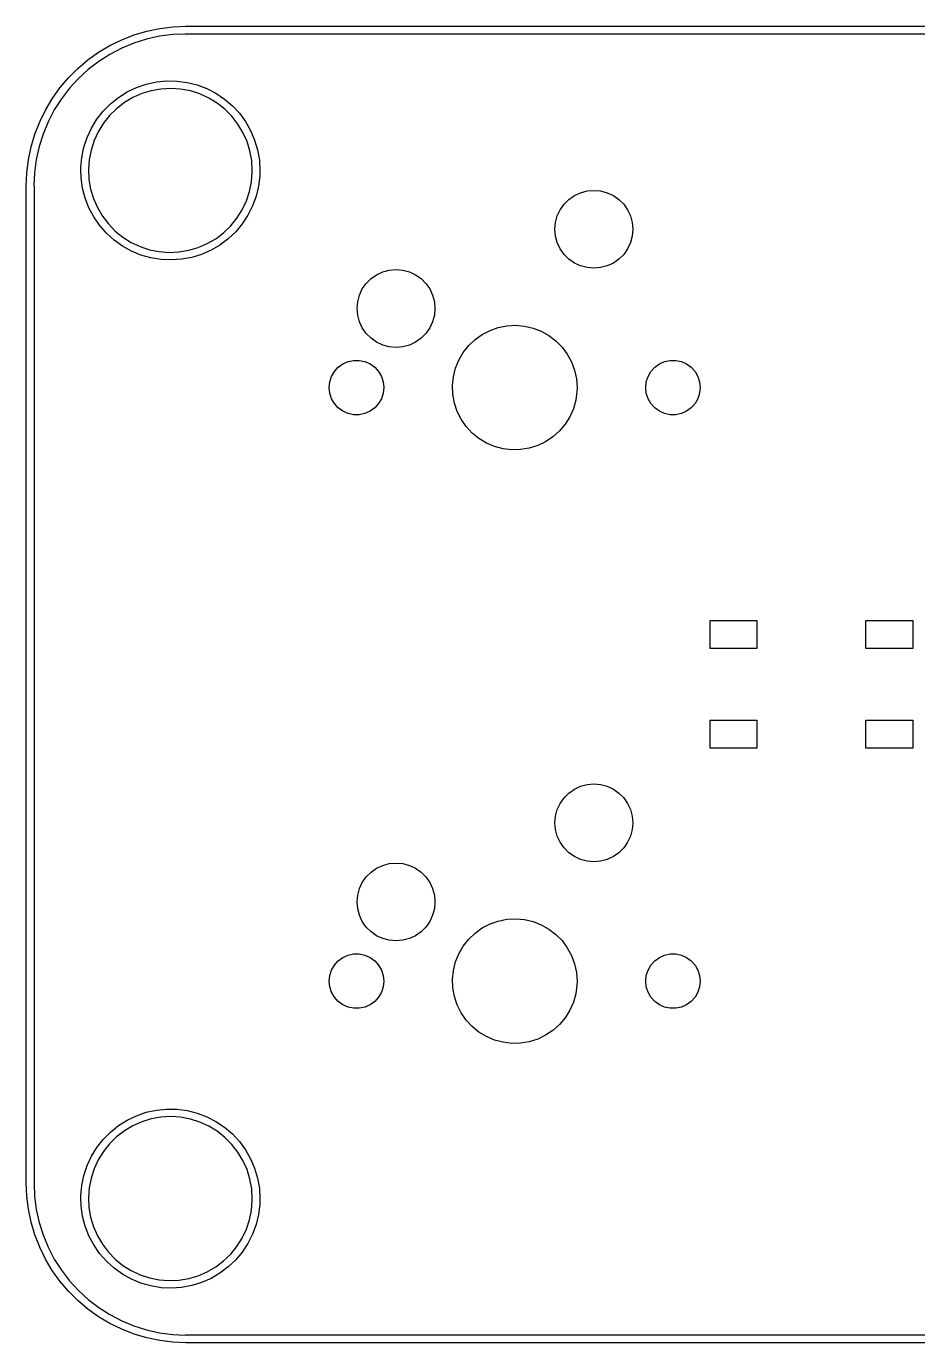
# Model space of a CAD drawing. Extents: x 93 to 214, y -121 to -79.
# Drawn here: x 93.47 to 122.09, y -121.37 to -79.12 of the extents above; entities that cross this region are included whole.
import ezdxf

# ---------------------------------------------------------------- set-up
doc = ezdxf.new("R2010")
doc.units = 0
doc.layers.add('BLACK', color=7, linetype='CONTINUOUS')

msp = doc.modelspace()

# ---------------------------------------------------------------- linework, layer by layer
at = {"layer": 'BLACK', "linetype": 'CONTINUOUS'}
for p, q in [((96.5401, -79.5501), (96.9347, -79.3961)), ((96.9347, -79.3961), (97.3406, -79.2753)), ((97.3406, -79.2753), (97.7552, -79.1883)), ((98.1735, -79.3824), (97.7514, -79.4379)), ((97.7552, -79.1883), (98.1755, -79.1359)), ((98.5741, -79.3649), (98.1735, -79.3824)), ((98.1755, -79.1359), (98.5987, -79.1184)), ((98.5987, -79.3684), (98.5741, -79.3649)), ((98.5987, -79.1184), (208.599, -79.1184)), ((208.599, -79.3684), (98.5987, -79.3684)), ((95.7956, -79.953), (96.1595, -79.7361)), ((96.5365, -79.821), (96.1589, -80.0175)), ((96.1595, -79.7361), (96.5401, -79.5501)), ((96.9298, -79.6581), (96.5365, -79.821)), ((97.3358, -79.5301), (96.9298, -79.6581)), ((97.7514, -79.4379), (97.3358, -79.5301)), ((95.1277, -80.4729), (95.4509, -80.1991)), ((95.4509, -80.1991), (95.7956, -79.953)), ((95.7999, -80.2463), (95.4622, -80.5054)), ((96.1589, -80.0175), (95.7999, -80.2463)), ((94.8282, -80.7724), (95.1277, -80.4729)), ((95.4622, -80.5054), (95.1483, -80.793)), ((94.3083, -81.4403), (94.5544, -81.0956)), ((94.5544, -81.0956), (94.8282, -80.7724)), ((94.8607, -81.1069), (94.6016, -81.4446)), ((95.1483, -80.793), (94.8607, -81.1069)), ((96.7137, -81.2241), (97.0125, -81.0816)), ((97.0125, -81.0816), (97.3256, -80.9743)), ((97.3256, -80.9743), (97.649, -80.9038)), ((97.649, -80.9038), (97.9784, -80.871)), ((98.1125, -81.1137), (97.7965, -81.1311)), ((97.9784, -80.871), (98.3093, -80.8762)), ((98.4284, -81.1344), (98.1125, -81.1137)), ((98.3093, -80.8762), (98.6375, -80.9194)), ((98.6375, -80.9194), (98.9585, -81)), ((98.9585, -81), (99.2681, -81.117)), ((99.2681, -81.117), (99.5622, -81.2688)), ((94.0914, -81.8042), (94.3083, -81.4403)), ((94.6016, -81.4446), (94.3729, -81.8036)), ((96.175, -81.6069), (96.4333, -81.3999)), ((96.4333, -81.3999), (96.7137, -81.2241)), ((96.8926, -81.4066), (96.6206, -81.5684)), ((97.1821, -81.2786), (96.8926, -81.4066)), ((97.4848, -81.1863), (97.1821, -81.2786)), ((97.7965, -81.1311), (97.4848, -81.1863)), ((98.7394, -81.1929), (98.4284, -81.1344)), ((99.0412, -81.2883), (98.7394, -81.1929)), ((99.3293, -81.4193), (99.0412, -81.2883)), ((99.5996, -81.584), (99.3293, -81.4193)), ((99.5622, -81.2688), (99.837, -81.4534)), ((99.837, -81.4534), (100.089, -81.6684)), ((93.9054, -82.1847), (94.0914, -81.8042)), ((94.3729, -81.8036), (94.1763, -82.1812)), ((95.7379, -82.1026), (95.9422, -81.8422)), ((95.9422, -81.8422), (96.175, -81.6069)), ((96.37, -81.7617), (96.1444, -81.9838)), ((96.6206, -81.5684), (96.37, -81.7617)), ((99.8482, -81.7799), (99.5996, -81.584)), ((100.071, -82.0043), (99.8482, -81.7799)), ((100.089, -81.6684), (100.314, -81.9108)), ((100.314, -81.9108), (100.51, -82.1776)), ((93.7514, -82.5794), (93.9054, -82.1847)), ((94.1763, -82.1812), (94.0134, -82.5745)), ((95.4256, -82.6851), (95.565, -82.3849)), ((95.565, -82.3849), (95.7379, -82.1026)), ((95.9472, -82.2313), (95.7811, -82.5007)), ((96.1444, -81.9838), (95.9472, -82.2313)), ((100.266, -82.2539), (100.071, -82.0043)), ((100.429, -82.5251), (100.266, -82.2539)), ((100.51, -82.1776), (100.674, -82.4651)), ((93.6306, -82.9853), (93.7514, -82.5794)), ((94.0134, -82.5745), (93.8854, -82.9805)), ((95.3217, -82.9993), (95.4256, -82.6851)), ((95.6486, -82.7882), (95.5516, -83.0894)), ((95.7811, -82.5007), (95.6486, -82.7882)), ((100.559, -82.8139), (100.429, -82.5251)), ((100.674, -82.4651), (100.804, -82.7696)), ((100.804, -82.7696), (100.898, -83.0869)), ((93.5436, -83.3999), (93.6306, -82.9853)), ((93.8854, -82.9805), (93.7932, -83.3961)), ((95.2546, -83.3234), (95.3217, -82.9993)), ((95.5516, -83.0894), (95.4915, -83.4002)), ((100.653, -83.1161), (100.559, -82.8139)), ((100.71, -83.4275), (100.653, -83.1161)), ((100.898, -83.0869), (100.955, -83.413)), ((93.4913, -83.8202), (93.5436, -83.3999)), ((93.7932, -83.3961), (93.7377, -83.8182)), ((95.2252, -83.6531), (95.2546, -83.3234)), ((95.2268, -83.7159), (95.2252, -83.6531)), ((95.4915, -83.4002), (95.4691, -83.7159)), ((100.729, -83.7434), (100.71, -83.4275)), ((100.955, -83.413), (100.974, -83.7434)), ((93.4737, -84.2434), (93.4913, -83.8202)), ((93.7377, -83.8182), (93.7198, -84.2285)), ((95.2338, -83.984), (95.2268, -83.7159)), ((95.2805, -84.3117), (95.2338, -83.984)), ((95.4691, -83.7159), (95.4848, -84.032)), ((95.4848, -84.032), (95.5384, -84.344)), ((100.702, -84.114), (100.728, -83.7985)), ((100.728, -83.7985), (100.729, -83.7434)), ((100.968, -83.924), (100.928, -84.2526)), ((100.974, -83.7434), (100.968, -83.924)), ((93.4737, -116.243), (93.4737, -84.2434)), ((93.7198, -84.2285), (93.7237, -84.2434)), ((93.7237, -84.2434), (93.7237, -116.243)), ((95.3645, -84.6319), (95.2805, -84.3117)), ((95.5384, -84.344), (95.6291, -84.6472)), ((100.539, -84.7243), (100.639, -84.4241)), ((100.639, -84.4241), (100.702, -84.114)), ((100.928, -84.2526), (100.851, -84.5744)), ((111.068, -84.5509), (111.265, -84.4588)), ((111.265, -84.4588), (111.476, -84.4024)), ((111.476, -84.4024), (111.693, -84.3834)), ((111.693, -84.3834), (111.91, -84.4024)), ((111.91, -84.4024), (112.12, -84.4588)), ((112.12, -84.4588), (112.318, -84.5509)), ((95.4847, -84.9402), (95.3645, -84.6319)), ((95.6291, -84.6472), (95.7556, -84.9373)), ((100.403, -85.0104), (100.539, -84.7243)), ((100.737, -84.8852), (100.589, -85.1809)), ((100.851, -84.5744), (100.737, -84.8852)), ((110.61, -85.0084), (110.735, -84.83)), ((110.735, -84.83), (110.889, -84.6759)), ((110.889, -84.6759), (111.068, -84.5509)), ((112.318, -84.5509), (112.496, -84.6759)), ((112.496, -84.6759), (112.65, -84.83)), ((112.65, -84.83), (112.775, -85.0084)), ((95.6396, -85.2328), (95.4847, -84.9402)), ((95.8271, -85.5055), (95.6396, -85.2328)), ((95.7556, -84.9373), (95.916, -85.2102)), ((95.916, -85.2102), (96.108, -85.4618)), ((100.035, -85.5235), (100.234, -85.278)), ((100.234, -85.278), (100.403, -85.0104)), ((100.589, -85.1809), (100.407, -85.4576)), ((110.462, -85.4164), (110.518, -85.2059)), ((110.518, -85.2059), (110.61, -85.0084)), ((112.775, -85.0084), (112.867, -85.2059)), ((112.867, -85.2059), (112.924, -85.4164)), ((96.0446, -85.755), (95.8271, -85.5055)), ((96.2895, -85.9777), (96.0446, -85.755)), ((96.108, -85.4618), (96.3289, -85.6885)), ((96.3289, -85.6885), (96.5754, -85.8871)), ((99.5541, -85.9339), (99.8067, -85.7432)), ((99.8067, -85.7432), (100.035, -85.5235)), ((100.195, -85.7115), (99.9544, -85.9394)), ((100.407, -85.4576), (100.195, -85.7115)), ((110.443, -85.6334), (110.462, -85.4164)), ((110.462, -85.8505), (110.443, -85.6334)), ((112.924, -85.4164), (112.943, -85.6334)), ((112.943, -85.6334), (112.924, -85.8505)), ((96.5582, -86.1709), (96.2895, -85.9777)), ((96.8475, -86.3319), (96.5582, -86.1709)), ((96.5754, -85.8871), (96.8439, -86.0545)), ((96.8439, -86.0545), (97.1307, -86.1886)), ((97.1307, -86.1886), (97.4314, -86.2872)), ((98.9896, -86.2178), (99.2804, -86.0928)), ((99.2804, -86.0928), (99.5541, -85.9339)), ((99.6898, -86.1381), (99.404, -86.3051)), ((99.9544, -85.9394), (99.6898, -86.1381)), ((110.518, -86.061), (110.462, -85.8505)), ((110.61, -86.2584), (110.518, -86.061)), ((112.867, -86.061), (112.775, -86.2584)), ((112.924, -85.8505), (112.867, -86.061)), ((97.1533, -86.4585), (96.8475, -86.3319)), ((97.4716, -86.5492), (97.1533, -86.4585)), ((97.4314, -86.2872), (97.7418, -86.3489)), ((97.7982, -86.6027), (97.4716, -86.5492)), ((97.7418, -86.3489), (98.0574, -86.3729)), ((98.1289, -86.6183), (97.7982, -86.6027)), ((98.0574, -86.3729), (98.3736, -86.3588)), ((98.4591, -86.5958), (98.1289, -86.6183)), ((98.3736, -86.3588), (98.6859, -86.3069)), ((98.7845, -86.5354), (98.4591, -86.5958)), ((98.6859, -86.3069), (98.9896, -86.2178)), ((99.1009, -86.4381), (98.7845, -86.5354)), ((99.404, -86.3051), (99.1009, -86.4381)), ((110.735, -86.4369), (110.61, -86.2584)), ((110.889, -86.591), (110.735, -86.4369)), ((111.068, -86.716), (110.889, -86.591)), ((112.496, -86.591), (112.318, -86.716)), ((112.65, -86.4369), (112.496, -86.591)), ((112.775, -86.2584), (112.65, -86.4369)), ((104.718, -87.0909), (104.915, -86.9988)), ((104.915, -86.9988), (105.126, -86.9424)), ((105.126, -86.9424), (105.343, -86.9234)), ((105.343, -86.9234), (105.56, -86.9424)), ((105.56, -86.9424), (105.77, -86.9988)), ((105.77, -86.9988), (105.968, -87.0909)), ((111.265, -86.8081), (111.068, -86.716)), ((111.476, -86.8644), (111.265, -86.8081)), ((111.693, -86.8834), (111.476, -86.8644)), ((111.91, -86.8644), (111.693, -86.8834)), ((112.12, -86.8081), (111.91, -86.8644)), ((112.318, -86.716), (112.12, -86.8081)), ((104.26, -87.5484), (104.385, -87.37)), ((104.385, -87.37), (104.539, -87.2159)), ((104.539, -87.2159), (104.718, -87.0909)), ((105.968, -87.0909), (106.146, -87.2159)), ((106.146, -87.2159), (106.3, -87.37)), ((106.3, -87.37), (106.425, -87.5484)), ((104.112, -87.9564), (104.168, -87.7459)), ((104.168, -87.7459), (104.26, -87.5484)), ((106.425, -87.5484), (106.517, -87.7459)), ((106.517, -87.7459), (106.574, -87.9564)), ((104.093, -88.1734), (104.112, -87.9564)), ((104.112, -88.3905), (104.093, -88.1734)), ((106.574, -87.9564), (106.593, -88.1734)), ((106.593, -88.1734), (106.574, -88.3905)), ((104.168, -88.601), (104.112, -88.3905)), ((104.26, -88.7984), (104.168, -88.601)), ((106.517, -88.601), (106.425, -88.7984)), ((106.574, -88.3905), (106.517, -88.601)), ((108.902, -88.7292), (109.184, -88.7137)), ((109.184, -88.7137), (109.466, -88.7381)), ((104.385, -88.9769), (104.26, -88.7984)), ((104.539, -89.131), (104.385, -88.9769)), ((104.718, -89.256), (104.539, -89.131)), ((106.146, -89.131), (105.968, -89.256)), ((106.3, -88.9769), (106.146, -89.131)), ((106.425, -88.7984), (106.3, -88.9769)), ((107.878, -89.1724), (108.108, -89.0082)), ((108.108, -89.0082), (108.359, -88.8779)), ((108.359, -88.8779), (108.625, -88.7843)), ((108.625, -88.7843), (108.902, -88.7292)), ((109.466, -88.7381), (109.741, -88.8019)), ((109.741, -88.8019), (110.004, -88.9038)), ((110.004, -88.9038), (110.251, -89.0418)), ((110.251, -89.0418), (110.475, -89.2132)), ((104.915, -89.3481), (104.718, -89.256)), ((105.126, -89.4044), (104.915, -89.3481)), ((105.343, -89.4234), (105.126, -89.4044)), ((105.56, -89.4044), (105.343, -89.4234)), ((105.77, -89.3481), (105.56, -89.4044)), ((105.968, -89.256), (105.77, -89.3481)), ((107.499, -89.5893), (107.674, -89.3674)), ((107.674, -89.3674), (107.878, -89.1724)), ((110.475, -89.2132), (110.674, -89.4145)), ((110.674, -89.4145), (110.841, -89.6418)), ((103.487, -90.0632), (103.635, -89.9557)), ((103.635, -89.9557), (103.802, -89.8813)), ((103.802, -89.8813), (103.981, -89.8432)), ((103.981, -89.8432), (104.164, -89.8432)), ((104.164, -89.8432), (104.343, -89.8813)), ((104.343, -89.8813), (104.51, -89.9557)), ((104.51, -89.9557), (104.658, -90.0632)), ((107.251, -90.0954), (107.357, -89.8336)), ((107.357, -89.8336), (107.499, -89.5893)), ((110.841, -89.6418), (110.976, -89.8904)), ((110.976, -89.8904), (111.073, -90.1555)), ((113.647, -90.0632), (113.795, -89.9557)), ((113.795, -89.9557), (113.962, -89.8813)), ((113.962, -89.8813), (114.141, -89.8432)), ((114.141, -89.8432), (114.324, -89.8432)), ((114.324, -89.8432), (114.503, -89.8813)), ((114.503, -89.8813), (114.67, -89.9557)), ((114.67, -89.9557), (114.818, -90.0632)), ((103.217, -90.5315), (103.273, -90.3575)), ((103.273, -90.3575), (103.365, -90.1991)), ((103.365, -90.1991), (103.487, -90.0632)), ((104.658, -90.0632), (104.781, -90.1991)), ((104.781, -90.1991), (104.872, -90.3575)), ((104.872, -90.3575), (104.929, -90.5315)), ((107.154, -90.6506), (107.183, -90.3696)), ((107.183, -90.3696), (107.251, -90.0954)), ((111.073, -90.1555), (111.133, -90.4316)), ((113.377, -90.5315), (113.433, -90.3575)), ((113.433, -90.3575), (113.525, -90.1991)), ((113.525, -90.1991), (113.647, -90.0632)), ((114.818, -90.0632), (114.941, -90.1991)), ((114.941, -90.1991), (115.032, -90.3575)), ((115.032, -90.3575), (115.089, -90.5315)), ((103.198, -90.7134), (103.217, -90.5315)), ((103.217, -90.8954), (103.198, -90.7134)), ((104.929, -90.5315), (104.948, -90.7134)), ((104.948, -90.7134), (104.929, -90.8954)), ((107.165, -90.9329), (107.154, -90.6506)), ((111.133, -90.4316), (111.153, -90.7134)), ((111.153, -90.7134), (111.149, -90.839)), ((113.358, -90.7134), (113.377, -90.5315)), ((113.377, -90.8954), (113.358, -90.7134)), ((115.089, -90.5315), (115.108, -90.7134)), ((115.108, -90.7134), (115.089, -90.8954)), ((103.273, -91.0693), (103.217, -90.8954)), ((103.365, -91.2278), (103.273, -91.0693)), ((103.487, -91.3637), (103.365, -91.2278)), ((104.781, -91.2278), (104.658, -91.3637)), ((104.872, -91.0693), (104.781, -91.2278)), ((104.929, -90.8954), (104.872, -91.0693)), ((107.216, -91.2108), (107.165, -90.9329)), ((107.305, -91.4788), (107.216, -91.2108)), ((111.111, -91.119), (111.035, -91.3909)), ((111.149, -90.839), (111.111, -91.119)), ((113.433, -91.0693), (113.377, -90.8954)), ((113.525, -91.2278), (113.433, -91.0693)), ((113.647, -91.3637), (113.525, -91.2278)), ((114.941, -91.2278), (114.818, -91.3637)), ((115.032, -91.0693), (114.941, -91.2278)), ((115.089, -90.8954), (115.032, -91.0693)), ((103.635, -91.4712), (103.487, -91.3637)), ((103.802, -91.5456), (103.635, -91.4712)), ((103.981, -91.5836), (103.802, -91.5456)), ((104.164, -91.5836), (103.981, -91.5836)), ((104.343, -91.5456), (104.164, -91.5836)), ((104.51, -91.4712), (104.343, -91.5456)), ((104.658, -91.3637), (104.51, -91.4712)), ((107.431, -91.7315), (107.305, -91.4788)), ((110.92, -91.6493), (110.771, -91.889)), ((111.035, -91.3909), (110.92, -91.6493)), ((113.795, -91.4712), (113.647, -91.3637)), ((113.962, -91.5456), (113.795, -91.4712)), ((114.141, -91.5836), (113.962, -91.5456)), ((114.324, -91.5836), (114.141, -91.5836)), ((114.503, -91.5456), (114.324, -91.5836)), ((114.67, -91.4712), (114.503, -91.5456)), ((114.818, -91.3637), (114.67, -91.4712)), ((107.592, -91.9639), (107.431, -91.7315)), ((107.784, -92.1714), (107.592, -91.9639)), ((110.771, -91.889), (110.589, -92.1053)), ((108.003, -92.3497), (107.784, -92.1714)), ((108.245, -92.4955), (108.003, -92.3497)), ((108.505, -92.6056), (108.245, -92.4955)), ((110.144, -92.4507), (109.889, -92.573)), ((110.379, -92.2937), (110.144, -92.4507)), ((110.589, -92.1053), (110.379, -92.2937)), ((108.778, -92.678), (108.505, -92.6056)), ((109.059, -92.7112), (108.778, -92.678)), ((109.341, -92.7046), (109.059, -92.7112)), ((109.62, -92.6582), (109.341, -92.7046)), ((109.889, -92.573), (109.62, -92.6582)), ((115.428, -99.0878), (115.428, -98.1887)), ((115.428, -98.1887), (116.929, -98.1887)), ((116.929, -98.1887), (116.929, -99.0878)), ((120.427, -99.0878), (120.427, -98.1887)), ((120.427, -98.1887), (121.928, -98.1887)), ((121.928, -98.1887), (121.928, -99.0878)), ((116.929, -99.0878), (115.428, -99.0878)), ((121.928, -99.0878), (120.427, -99.0878)), ((115.428, -102.288), (115.428, -101.389)), ((115.428, -101.389), (116.929, -101.389)), ((116.929, -101.389), (116.929, -102.288)), ((120.427, -102.288), (120.427, -101.389)), ((120.427, -101.389), (121.928, -101.389)), ((121.928, -101.389), (121.928, -102.288)), ((116.929, -102.288), (115.428, -102.288)), ((121.928, -102.288), (120.427, -102.288)), ((111.068, -103.601), (111.265, -103.509)), ((111.265, -103.509), (111.476, -103.452)), ((111.476, -103.452), (111.693, -103.433)), ((111.693, -103.433), (111.91, -103.452)), ((111.91, -103.452), (112.12, -103.509)), ((112.12, -103.509), (112.318, -103.601)), ((110.61, -104.058), (110.735, -103.88)), ((110.735, -103.88), (110.889, -103.726)), ((110.889, -103.726), (111.068, -103.601)), ((112.318, -103.601), (112.496, -103.726)), ((112.496, -103.726), (112.65, -103.88)), ((112.65, -103.88), (112.775, -104.058)), ((110.462, -104.466), (110.518, -104.256)), ((110.518, -104.256), (110.61, -104.058)), ((112.775, -104.058), (112.867, -104.256)), ((112.867, -104.256), (112.924, -104.466)), ((110.443, -104.683), (110.462, -104.466)), ((110.462, -104.9), (110.443, -104.683)), ((112.924, -104.466), (112.943, -104.683)), ((112.943, -104.683), (112.924, -104.9)), ((110.518, -105.111), (110.462, -104.9)), ((110.61, -105.308), (110.518, -105.111)), ((112.867, -105.111), (112.775, -105.308)), ((112.924, -104.9), (112.867, -105.111)), ((110.735, -105.487), (110.61, -105.308)), ((110.889, -105.641), (110.735, -105.487)), ((112.65, -105.487), (112.496, -105.641)), ((112.775, -105.308), (112.65, -105.487)), ((104.915, -106.049), (105.126, -105.992)), ((105.126, -105.992), (105.343, -105.973)), ((105.343, -105.973), (105.56, -105.992)), ((105.56, -105.992), (105.77, -106.049)), ((111.068, -105.766), (110.889, -105.641)), ((111.265, -105.858), (111.068, -105.766)), ((111.476, -105.914), (111.265, -105.858)), ((111.693, -105.933), (111.476, -105.914)), ((111.91, -105.914), (111.693, -105.933)), ((112.12, -105.858), (111.91, -105.914)), ((112.318, -105.766), (112.12, -105.858)), ((112.496, -105.641), (112.318, -105.766)), ((104.26, -106.598), (104.385, -106.42)), ((104.385, -106.42), (104.539, -106.266)), ((104.539, -106.266), (104.718, -106.141)), ((104.718, -106.141), (104.915, -106.049)), ((105.77, -106.049), (105.968, -106.141)), ((105.968, -106.141), (106.146, -106.266)), ((106.146, -106.266), (106.3, -106.42)), ((106.3, -106.42), (106.425, -106.598)), ((104.112, -107.006), (104.168, -106.796)), ((104.168, -106.796), (104.26, -106.598)), ((106.425, -106.598), (106.517, -106.796)), ((106.517, -106.796), (106.574, -107.006)), ((104.093, -107.223), (104.112, -107.006)), ((104.112, -107.44), (104.093, -107.223)), ((106.574, -107.006), (106.593, -107.223)), ((106.593, -107.223), (106.574, -107.44)), ((104.168, -107.651), (104.112, -107.44)), ((104.26, -107.848), (104.168, -107.651)), ((106.517, -107.651), (106.425, -107.848)), ((106.574, -107.44), (106.517, -107.651)), ((104.385, -108.027), (104.26, -107.848)), ((104.539, -108.181), (104.385, -108.027)), ((106.3, -108.027), (106.146, -108.181)), ((106.425, -107.848), (106.3, -108.027)), ((107.878, -108.222), (108.108, -108.058)), ((108.108, -108.058), (108.359, -107.928)), ((108.359, -107.928), (108.625, -107.834)), ((108.625, -107.834), (108.902, -107.779)), ((108.902, -107.779), (109.184, -107.764)), ((109.184, -107.764), (109.466, -107.788)), ((109.466, -107.788), (109.741, -107.852)), ((109.741, -107.852), (110.004, -107.954)), ((110.004, -107.954), (110.251, -108.092)), ((110.251, -108.092), (110.475, -108.263)), ((104.718, -108.306), (104.539, -108.181)), ((104.915, -108.398), (104.718, -108.306)), ((105.126, -108.454), (104.915, -108.398)), ((105.343, -108.473), (105.126, -108.454)), ((105.56, -108.454), (105.343, -108.473)), ((105.77, -108.398), (105.56, -108.454)), ((105.968, -108.306), (105.77, -108.398)), ((106.146, -108.181), (105.968, -108.306)), ((107.499, -108.639), (107.674, -108.417)), ((107.674, -108.417), (107.878, -108.222)), ((110.475, -108.263), (110.674, -108.465)), ((110.674, -108.465), (110.841, -108.692)), ((103.635, -109.006), (103.802, -108.931)), ((103.802, -108.931), (103.981, -108.893)), ((103.981, -108.893), (104.164, -108.893)), ((104.164, -108.893), (104.343, -108.931)), ((104.343, -108.931), (104.51, -109.006)), ((107.251, -109.145), (107.357, -108.884)), ((107.357, -108.884), (107.499, -108.639)), ((110.841, -108.692), (110.976, -108.94)), ((110.976, -108.94), (111.073, -109.205)), ((113.795, -109.006), (113.962, -108.931)), ((113.962, -108.931), (114.141, -108.893)), ((114.141, -108.893), (114.324, -108.893)), ((114.324, -108.893), (114.503, -108.931)), ((114.503, -108.931), (114.67, -109.006)), ((103.217, -109.582), (103.273, -109.408)), ((103.273, -109.408), (103.365, -109.249)), ((103.365, -109.249), (103.487, -109.113)), ((103.487, -109.113), (103.635, -109.006)), ((104.51, -109.006), (104.658, -109.113)), ((104.658, -109.113), (104.781, -109.249)), ((104.781, -109.249), (104.872, -109.408)), ((104.872, -109.408), (104.929, -109.582)), ((107.154, -109.701), (107.183, -109.42)), ((107.183, -109.42), (107.251, -109.145)), ((111.073, -109.205), (111.133, -109.482)), ((113.377, -109.582), (113.433, -109.408)), ((113.433, -109.408), (113.525, -109.249)), ((113.525, -109.249), (113.647, -109.113)), ((113.647, -109.113), (113.795, -109.006)), ((114.67, -109.006), (114.818, -109.113)), ((114.818, -109.113), (114.941, -109.249)), ((114.941, -109.249), (115.032, -109.408)), ((115.032, -109.408), (115.089, -109.582)), ((103.198, -109.763), (103.217, -109.582)), ((103.217, -109.945), (103.198, -109.763)), ((104.929, -109.582), (104.948, -109.763)), ((104.948, -109.763), (104.929, -109.945)), ((107.165, -109.983), (107.154, -109.701)), ((111.133, -109.482), (111.153, -109.763)), ((111.153, -109.763), (111.149, -109.889)), ((113.358, -109.763), (113.377, -109.582)), ((113.377, -109.945), (113.358, -109.763)), ((115.089, -109.582), (115.108, -109.763)), ((115.108, -109.763), (115.089, -109.945)), ((103.273, -110.119), (103.217, -109.945)), ((103.365, -110.278), (103.273, -110.119)), ((104.872, -110.119), (104.781, -110.278)), ((104.929, -109.945), (104.872, -110.119)), ((107.216, -110.261), (107.165, -109.983)), ((107.305, -110.529), (107.216, -110.261)), ((111.111, -110.169), (111.035, -110.441)), ((111.149, -109.889), (111.111, -110.169)), ((113.433, -110.119), (113.377, -109.945)), ((113.525, -110.278), (113.433, -110.119)), ((115.032, -110.119), (114.941, -110.278)), ((115.089, -109.945), (115.032, -110.119)), ((103.487, -110.414), (103.365, -110.278)), ((103.635, -110.521), (103.487, -110.414)), ((103.802, -110.596), (103.635, -110.521)), ((103.981, -110.634), (103.802, -110.596)), ((104.164, -110.634), (103.981, -110.634)), ((104.343, -110.596), (104.164, -110.634)), ((104.51, -110.521), (104.343, -110.596)), ((104.658, -110.414), (104.51, -110.521)), ((104.781, -110.278), (104.658, -110.414)), ((107.431, -110.782), (107.305, -110.529)), ((111.035, -110.441), (110.92, -110.699)), ((113.647, -110.414), (113.525, -110.278)), ((113.795, -110.521), (113.647, -110.414)), ((113.962, -110.596), (113.795, -110.521)), ((114.141, -110.634), (113.962, -110.596)), ((114.324, -110.634), (114.141, -110.634)), ((114.503, -110.596), (114.324, -110.634)), ((114.67, -110.521), (114.503, -110.596)), ((114.818, -110.414), (114.67, -110.521)), ((114.941, -110.278), (114.818, -110.414)), ((107.592, -111.014), (107.431, -110.782)), ((107.784, -111.221), (107.592, -111.014)), ((110.771, -110.939), (110.589, -111.155)), ((110.92, -110.699), (110.771, -110.939)), ((108.003, -111.4), (107.784, -111.221)), ((108.245, -111.545), (108.003, -111.4)), ((110.144, -111.501), (109.889, -111.623)), ((110.379, -111.344), (110.144, -111.501)), ((110.589, -111.155), (110.379, -111.344)), ((108.505, -111.656), (108.245, -111.545)), ((108.778, -111.728), (108.505, -111.656)), ((109.059, -111.761), (108.778, -111.728)), ((109.341, -111.755), (109.059, -111.761)), ((109.62, -111.708), (109.341, -111.755)), ((109.889, -111.623), (109.62, -111.708)), ((97.0125, -114.082), (97.3256, -113.974)), ((97.3256, -113.974), (97.649, -113.904)), ((97.649, -113.904), (97.9784, -113.871)), ((97.9784, -113.871), (98.3093, -113.876)), ((98.3093, -113.876), (98.6375, -113.919)), ((98.6375, -113.919), (98.9585, -114)), ((98.9585, -114), (99.2681, -114.117)), ((96.175, -114.607), (96.4333, -114.4)), ((96.4333, -114.4), (96.7137, -114.224)), ((96.8926, -114.407), (96.6206, -114.568)), ((96.7137, -114.224), (97.0125, -114.082)), ((97.1821, -114.279), (96.8926, -114.407)), ((97.4848, -114.186), (97.1821, -114.279)), ((97.7965, -114.131), (97.4848, -114.186)), ((98.1125, -114.114), (97.7965, -114.131)), ((98.4284, -114.134), (98.1125, -114.114)), ((98.7394, -114.193), (98.4284, -114.134)), ((99.0412, -114.288), (98.7394, -114.193)), ((99.3293, -114.419), (99.0412, -114.288)), ((99.2681, -114.117), (99.5622, -114.269)), ((99.5996, -114.584), (99.3293, -114.419)), ((99.5622, -114.269), (99.837, -114.453)), ((99.837, -114.453), (100.089, -114.668)), ((95.7379, -115.103), (95.9422, -114.842)), ((95.9422, -114.842), (96.175, -114.607)), ((96.37, -114.762), (96.1444, -114.984)), ((96.6206, -114.568), (96.37, -114.762)), ((99.8482, -114.78), (99.5996, -114.584)), ((100.071, -115.004), (99.8482, -114.78)), ((100.089, -114.668), (100.314, -114.911)), ((100.314, -114.911), (100.51, -115.178)), ((95.565, -115.385), (95.7379, -115.103)), ((95.9472, -115.231), (95.7811, -115.501)), ((96.1444, -114.984), (95.9472, -115.231)), ((100.266, -115.254), (100.071, -115.004)), ((100.429, -115.525), (100.266, -115.254)), ((100.51, -115.178), (100.674, -115.465)), ((95.3217, -115.999), (95.4256, -115.685)), ((95.4256, -115.685), (95.565, -115.385)), ((95.7811, -115.501), (95.6486, -115.788)), ((100.559, -115.814), (100.429, -115.525)), ((100.674, -115.465), (100.804, -115.77)), ((95.2546, -116.323), (95.3217, -115.999)), ((95.5516, -116.089), (95.4915, -116.4)), ((95.6486, -115.788), (95.5516, -116.089)), ((100.653, -116.116), (100.559, -115.814)), ((100.71, -116.428), (100.653, -116.116)), ((100.804, -115.77), (100.898, -116.087)), ((100.898, -116.087), (100.955, -116.413)), ((93.4913, -116.667), (93.4737, -116.243)), ((93.7237, -116.243), (93.7202, -116.268)), ((93.7202, -116.268), (93.7377, -116.669)), ((95.2252, -116.653), (95.2546, -116.323)), ((95.4915, -116.4), (95.4691, -116.716)), ((100.729, -116.743), (100.71, -116.428)), ((100.955, -116.413), (100.974, -116.743)), ((93.5436, -117.087), (93.4913, -116.667)), ((93.7377, -116.669), (93.7932, -117.091)), ((95.2268, -116.716), (95.2252, -116.653)), ((95.2338, -116.984), (95.2268, -116.716)), ((95.2805, -117.312), (95.2338, -116.984)), ((95.4691, -116.716), (95.4848, -117.032)), ((100.702, -117.114), (100.728, -116.799)), ((100.728, -116.799), (100.729, -116.743)), ((100.968, -116.924), (100.928, -117.253)), ((100.974, -116.743), (100.968, -116.924)), ((93.6306, -117.502), (93.5436, -117.087)), ((93.7932, -117.091), (93.8854, -117.506)), ((95.3645, -117.632), (95.2805, -117.312)), ((95.4848, -117.032), (95.5384, -117.344)), ((95.5384, -117.344), (95.6291, -117.647)), ((100.539, -117.724), (100.639, -117.424)), ((100.639, -117.424), (100.702, -117.114)), ((100.928, -117.253), (100.851, -117.574)), ((93.7514, -117.908), (93.6306, -117.502)), ((93.8854, -117.506), (94.0134, -117.912)), ((95.4847, -117.94), (95.3645, -117.632)), ((95.6291, -117.647), (95.7556, -117.937)), ((100.403, -118.01), (100.539, -117.724)), ((100.851, -117.574), (100.737, -117.885)), ((93.9054, -118.302), (93.7514, -117.908)), ((94.0134, -117.912), (94.1763, -118.306)), ((95.6396, -118.233), (95.4847, -117.94)), ((95.8271, -118.506), (95.6396, -118.233)), ((95.7556, -117.937), (95.916, -118.21)), ((95.916, -118.21), (96.108, -118.462)), ((100.035, -118.523), (100.234, -118.278)), ((100.234, -118.278), (100.403, -118.01)), ((100.589, -118.181), (100.407, -118.458)), ((100.737, -117.885), (100.589, -118.181)), ((94.0914, -118.683), (93.9054, -118.302)), ((94.3083, -119.047), (94.0914, -118.683)), ((94.1763, -118.306), (94.3729, -118.683)), ((94.3729, -118.683), (94.6016, -119.042)), ((96.0446, -118.755), (95.8271, -118.506)), ((96.108, -118.462), (96.3289, -118.689)), ((96.3289, -118.689), (96.5754, -118.887)), ((99.8067, -118.743), (100.035, -118.523)), ((100.195, -118.712), (99.9544, -118.939)), ((100.407, -118.458), (100.195, -118.712)), ((94.5544, -119.391), (94.3083, -119.047)), ((94.6016, -119.042), (94.8607, -119.38)), ((96.2895, -118.978), (96.0446, -118.755)), ((96.5582, -119.171), (96.2895, -118.978)), ((96.5754, -118.887), (96.8439, -119.055)), ((96.8439, -119.055), (97.1307, -119.189)), ((98.9896, -119.218), (99.2804, -119.093)), ((99.2804, -119.093), (99.5541, -118.934)), ((99.6898, -119.138), (99.404, -119.305)), ((99.5541, -118.934), (99.8067, -118.743)), ((99.9544, -118.939), (99.6898, -119.138)), ((94.8282, -119.715), (94.5544, -119.391)), ((94.8607, -119.38), (95.1483, -119.694)), ((96.8475, -119.332), (96.5582, -119.171)), ((97.1533, -119.459), (96.8475, -119.332)), ((97.1307, -119.189), (97.4314, -119.287)), ((97.4716, -119.549), (97.1533, -119.459)), ((97.4314, -119.287), (97.7418, -119.349)), ((97.7982, -119.603), (97.4716, -119.549)), ((97.7418, -119.349), (98.0574, -119.373)), ((98.0574, -119.373), (98.3736, -119.359)), ((98.3736, -119.359), (98.6859, -119.307)), ((98.7845, -119.535), (98.4591, -119.596)), ((98.6859, -119.307), (98.9896, -119.218)), ((99.1009, -119.438), (98.7845, -119.535)), ((99.404, -119.305), (99.1009, -119.438)), ((95.1277, -120.014), (94.8282, -119.715)), ((95.1483, -119.694), (95.4622, -119.981)), ((95.4622, -119.981), (95.7999, -120.241)), ((98.1289, -119.618), (97.7982, -119.603)), ((98.4591, -119.596), (98.1289, -119.618)), ((95.4509, -120.288), (95.1277, -120.014)), ((95.7956, -120.534), (95.4509, -120.288)), ((95.7999, -120.241), (96.1589, -120.469)), ((96.1595, -120.751), (95.7956, -120.534)), ((96.1589, -120.469), (96.5365, -120.666)), ((96.5401, -120.937), (96.1595, -120.751)), ((96.5365, -120.666), (96.9298, -120.829)), ((96.9298, -120.829), (97.3358, -120.957)), ((96.9347, -121.091), (96.5401, -120.937)), ((97.3406, -121.212), (96.9347, -121.091)), ((97.3358, -120.957), (97.7514, -121.049)), ((97.7552, -121.299), (97.3406, -121.212)), ((97.7514, -121.049), (98.1735, -121.105)), ((98.1735, -121.105), (98.5838, -121.122)), ((98.5838, -121.122), (98.5987, -121.118)), ((98.5987, -121.118), (208.599, -121.118)), ((98.1755, -121.351), (97.7552, -121.299)), ((98.5987, -121.368), (98.1755, -121.351)), ((208.599, -121.368), (98.5987, -121.368))]:
    msp.add_line(p, q, dxfattribs=at)

doc.saveas('drawing.dxf')
